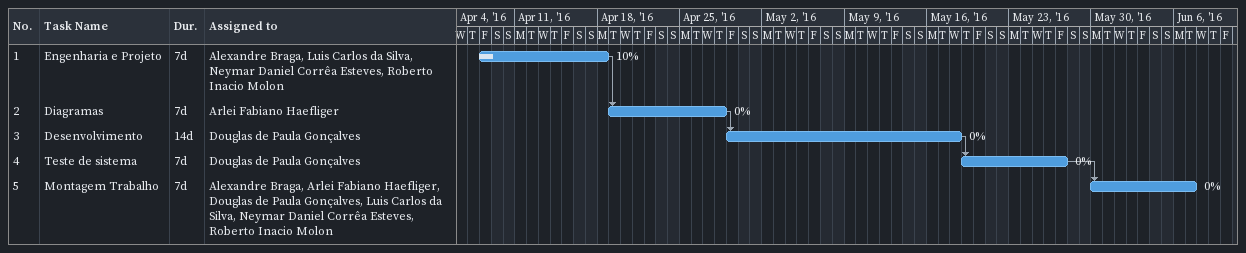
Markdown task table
| ID | Task | Duration | Start | Finish | Predecessors | Resources | % complete |
|---|---|---|---|---|---|---|---|
| 1 | Engenharia e Projeto | 7d | 2016-04-08 | 2016-04-18 |  | Alexandre Braga, Luis Carlos da Silva, Neymar Daniel Corrêa Esteves, Roberto Inacio Molon | 10 |
| 2 | Diagramas | 7d | 2016-04-19 | 2016-04-28 | 1 | Arlei Fabiano Haefliger | 0 |
| 3 | Desenvolvimento | 14d | 2016-04-29 | 2016-05-18 | 2 | Douglas de Paula Gonçalves | 0 |
| 4 | Teste de sistema | 7d | 2016-05-19 | 2016-05-27 | 3 | Douglas de Paula Gonçalves | 0 |
| 5 | Montagem Trabalho | 7d | 2016-05-30 | 2016-06-07 | 4 | Alexandre Braga, Arlei Fabiano Haefliger, Douglas de Paula Gonçalves, Luis Carlos da Silva, Neymar Daniel Corrêa Esteves, Roberto Inacio Molon | 0 |
